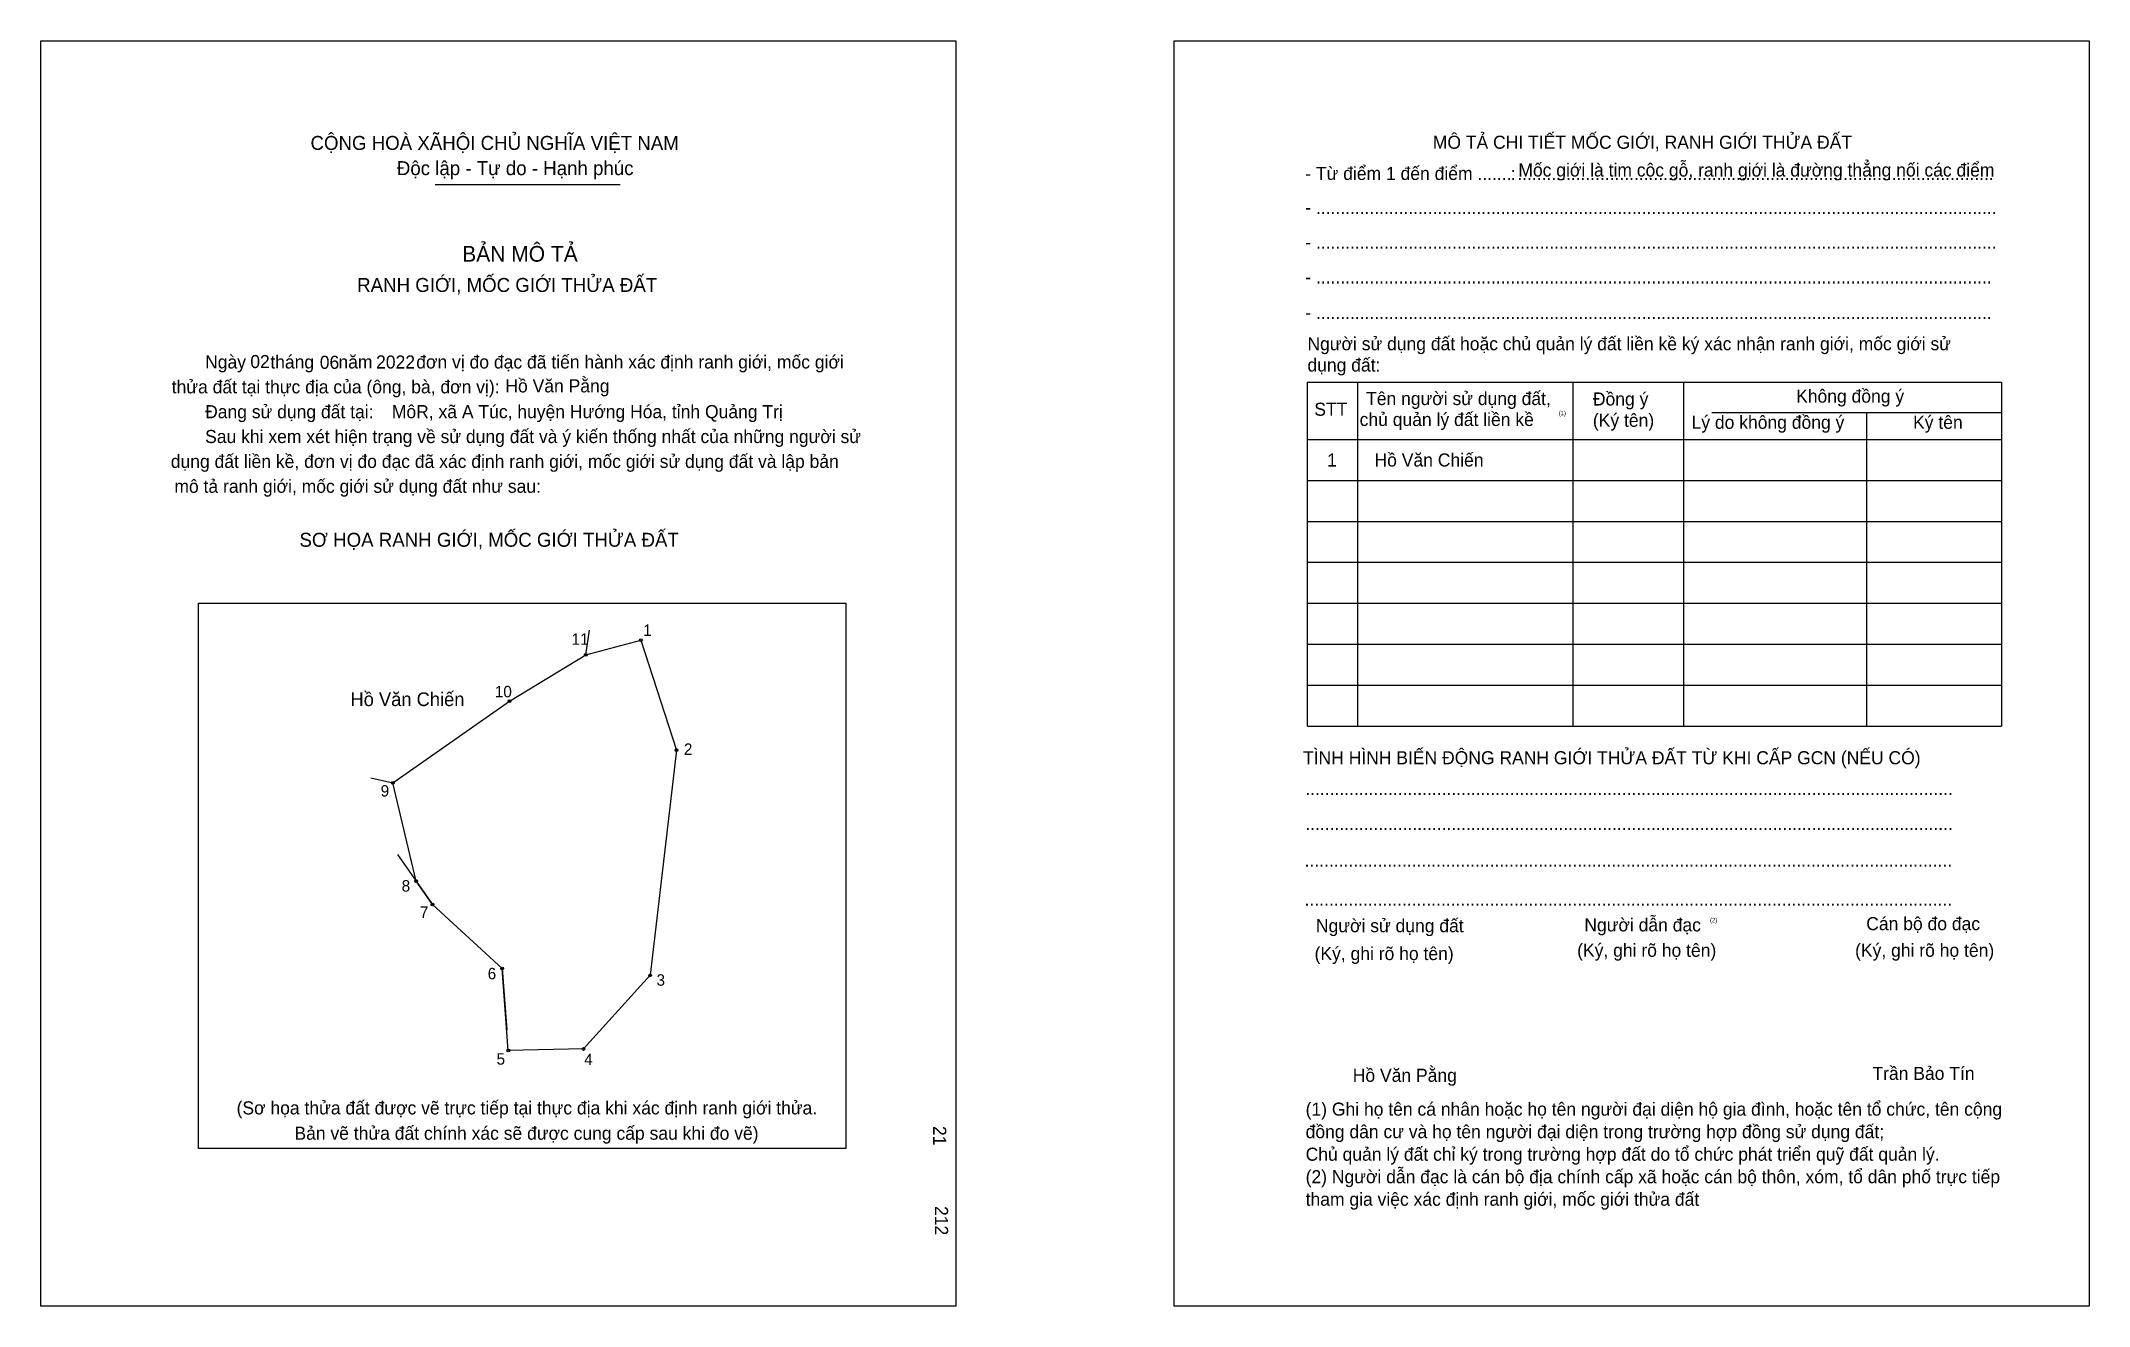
# Model space of a CAD drawing. Extents: x 547057 to 547421, y 1821107 to 1821331.
import ezdxf

# ---------------------------------------------------------------- set-up
doc = ezdxf.new("R2010")
doc.units = 0
for name, color, linetype in [('bmtKhungInTrang1', 7, 'Continuous'), ('bmtKhungInTrang2', 7, 'Continuous'), ('bmtNoiDung', 7, 'Continuous'), ('bmtTemplate', 7, 'Continuous'), ('CanhThua', 7, 'Continuous'), ('MocDinhThua', 7, 'Continuous'), ('RauThua', 7, 'Continuous'), ('SoHieuDinhThua', 7, 'Continuous'), ('TenChuLanCan', 7, 'Continuous')]:
    doc.layers.add(name, color=color, linetype=linetype)

msp = doc.modelspace()

# ---------------------------------------------------------------- linework, layer by layer
at = {"layer": 'bmtKhungInTrang1'}
msp.add_lwpolyline([(547057.47, 1821331.41), (547220, 1821331.41), (547220, 1821106.61), (547057.47, 1821106.61)], close=True, dxfattribs=at)
at = {"layer": 'bmtKhungInTrang2'}
msp.add_lwpolyline([(547258.76, 1821331.41), (547421.3, 1821331.41), (547421.3, 1821106.61), (547258.76, 1821106.61)], close=True, dxfattribs=at)
at = {"layer": 'bmtTemplate'}
for p, q in [((547127.51, 1821305.93), (547160.38, 1821305.93)), ((547291.37, 1821270.78), (547291.37, 1821209.66)), ((547329.6, 1821270.78), (547329.6, 1821209.66)), ((547349.27, 1821270.85), (547349.27, 1821209.66)), ((547405.73, 1821270.78), (547405.73, 1821209.66)), ((547354.26, 1821265.39), (547405.73, 1821265.39)), ((547282.45, 1821260.59), (547405.73, 1821260.59)), ((547282.45, 1821253.32), (547405.73, 1821253.32)), ((547282.45, 1821246.04), (547405.73, 1821246.04)), ((547282.45, 1821238.77), (547405.73, 1821238.77)), ((547282.45, 1821231.49), (547405.73, 1821231.49)), ((547282.45, 1821224.22), (547405.73, 1821224.22)), ((547282.45, 1821216.94), (547405.73, 1821216.94)), ((547282.45, 1821209.66), (547405.73, 1821209.66))]:
    msp.add_line(p, q, dxfattribs=at)
for points in [[(547282.38, 1821270.78), (547405.73, 1821270.78)], [(547282.38, 1821270.78), (547282.38, 1821209.66)], [(547381.74, 1821265.32), (547381.74, 1821209.66)]]:
    msp.add_lwpolyline(points, dxfattribs=at)
msp.add_lwpolyline([(547085.43, 1821134.61), (547085.43, 1821231.48), (547200.44, 1821231.48), (547200.44, 1821134.61)], close=True, dxfattribs=at)
at = {"layer": 'CanhThua'}
for p, q in [((547154.25, 1821222.33), (547164.02, 1821224.93)), ((547164.02, 1821224.93), (547170.38, 1821205.37)), ((547140.71, 1821214.1), (547154.25, 1821222.33)), ((547119.97, 1821199.6), (547140.71, 1821214.1)), ((547170.38, 1821205.37), (547165.7, 1821165.38)), ((547124.13, 1821182.1), (547119.97, 1821199.6)), ((547127.03, 1821177.94), (547124.13, 1821182.1)), ((547139.38, 1821166.57), (547127.03, 1821177.94)), ((547140.49, 1821152.03), (547139.38, 1821166.57)), ((547165.7, 1821165.38), (547153.85, 1821152.29)), ((547153.85, 1821152.29), (547140.49, 1821152.03))]:
    msp.add_line(p, q, dxfattribs=at)
at = {"layer": 'MocDinhThua'}
for centre in [(547154.25, 1821222.33), (547164.02, 1821224.93), (547140.71, 1821214.1), (547170.38, 1821205.37), (547119.97, 1821199.6), (547124.13, 1821182.1), (547127.03, 1821177.94), (547139.38, 1821166.57), (547165.7, 1821165.38), (547140.49, 1821152.03), (547153.85, 1821152.29)]:
    msp.add_circle(centre, 0.243, dxfattribs=at)
at = {"layer": 'RauThua'}
for p, q in [((547154.25, 1821222.33), (547154.91, 1821226.7)), ((547116.04, 1821200.5), (547119.97, 1821199.6)), ((547120.8, 1821186.87), (547127.03, 1821177.94)), ((547139.38, 1821166.57), (547140.21, 1821155.72))]:
    msp.add_line(p, q, dxfattribs=at)

# ---------------------------------------------------------------- texts
at = {"layer": 'bmtNoiDung'}
for s, height, p in [('02', 2.326, (547094.66, 1821273.28)), ('06', 2.326, (547107, 1821273.15)), ('2022', 2.326, (547117, 1821273.2)), ('Hồ Văn Pằng', 2.3256, (547139.97, 1821268.96)), ('MôR, xã A Túc, huyện Hướng Hóa, tỉnh Quảng Trị', 2.3256, (547119.8, 1821264.38)), ('1', 2.33, (547285.95, 1821255.79)), ('Hồ Văn Chiến ', 2.3256, (547294.37, 1821255.79)), ('Hồ Văn Pằng', 2.3256, (547290.5, 1821146.45))]:
    msp.add_text(s, height=height, dxfattribs=at).set_placement(p)
for s, p in [('21', (547215.96, 1821138.61)), ('212', (547216.29, 1821124.38))]:
    msp.add_text(s, height=2.326, rotation=270, dxfattribs=at).set_placement(p)
at = {"layer": 'bmtTemplate'}
for s, height, p in [('CỘNG HOÀ XÃHỘI CHỦ NGHĨA VIỆT NAM', 2.4806, (547105.35, 1821312.05)), ('MÔ TẢ CHI TIẾT MỐC GIỚI, RANH GIỚI THỬA ĐẤT', 2.3247, (547304.72, 1821312.25)), ('Độc lập - Tự do - Hạnh phúc', 2.4806, (547120.69, 1821307.57)), ('Mốc giới là tim cộc gỗ, ranh giới là đường thẳng nối các điểm', 2.3247, (547319.92, 1821307.32)), ('- Từ điểm 1 đến điểm .......', 2.3247, (547282.06, 1821306.71)), (':', 2.32, (547318.58, 1821306.71)), ('..................................................................................................', 2.3247, (547319.73, 1821306.71)), ('- ............................................................................................................................................', 2.32468, (547282.06, 1821300.68)), ('BẢN MÔ TẢ', 2.791, (547132.3, 1821292.19)), ('- ............................................................................................................................................', 2.32468, (547282.06, 1821294.5)), ('RANH GIỚI, MỐC GIỚI THỬA ĐẤT', 2.4806, (547113.64, 1821286.81)), ('- ...........................................................................................................................................', 2.32468, (547282.06, 1821288.31)), ('- ...........................................................................................................................................', 2.32468, (547282.06, 1821281.98)), ('Người sử dụng đất hoặc chủ quản lý đất liền kề ký xác nhận ranh giới, mốc giới sử', 2.3247, (547282.45, 1821276.45)), ('Ngày     tháng     năm         đơn vị đo đạc đã tiến hành xác định ranh giới, mốc giới ', 2.3256, (547086.63, 1821273.21)), ('dụng đất:', 2.325, (547282.45, 1821272.67)), ('thửa đất tại thực địa của (ông, bà, đơn vị):', 2.3256, (547080.7, 1821268.79)), ('Đang sử dụng đất tại:', 2.3256, (547086.63, 1821264.37)), ('STT', 2.325, (547283.67, 1821264.81)), ('Tên người sử dụng đất,', 2.3247, (547292.87, 1821266.71)), ('Đồng ý', 2.325, (547333.16, 1821266.63)), ('Không đồng ý', 2.3247, (547369.26, 1821267.14)), ('Sau khi xem xét hiện trạng về sử dụng đất và ý kiến thống nhất của những người sử ', 2.3256, (547086.63, 1821259.96)), ('chủ quản lý đất liền kề', 2.3247, (547291.73, 1821262.99)), ('(1)', 0.775, (547327.08, 1821264.9)), ('(Ký tên)', 2.325, (547333.16, 1821262.85)), ('Lý do không đồng ý', 2.3247, (547350.69, 1821262.49)), ('Ký tên', 2.325, (547390.04, 1821262.49)), ('dụng đất liền kề, đơn vị đo đạc đã xác định ranh giới, mốc giới sử dụng đất và lập bản', 2.3256, (547080.53, 1821255.54)), ('mô tả ranh giới, mốc giới sử dụng đất như sau:', 2.3256, (547081.17, 1821251.12)), ('SƠ HỌA RANH GIỚI, MỐC GIỚI THỬA ĐẤT', 2.4806, (547103.39, 1821241.53)), ('TÌNH HÌNH BIẾN ĐỘNG RANH GIỚI THỬA ĐẤT TỪ KHI CẤP GCN (NẾU CÓ)', 2.3247, (547281.67, 1821202.88)), ('.....................................................................................................................................', 2.32817, (547282.06, 1821197.41)), ('.....................................................................................................................................', 2.32817, (547282.06, 1821191.22)), ('.....................................................................................................................................', 2.32817, (547281.94, 1821184.68)), ('.....................................................................................................................................', 2.32817, (547281.94, 1821177.76)), ('Người sử dụng đất', 2.3247, (547283.96, 1821173.04)), ('Người dẫn đạc', 2.3247, (547331.64, 1821173.18)), ('(2)', 0.775, (547353.96, 1821174.79)), ('Cán bộ đo đạc', 2.3247, (547381.72, 1821173.4)), ('(Ký, ghi rõ họ tên)', 2.3247, (547283.72, 1821168.09)), ('(Ký, ghi rõ họ tên)', 2.3247, (547330.37, 1821168.67)), ('(Ký, ghi rõ họ tên)', 2.3247, (547379.74, 1821168.67)), ('Trần Bảo Tín', 2.3247, (547382.82, 1821146.79)), ('(Sơ họa thửa đất được vẽ trực tiếp tại thực địa khi xác định ranh giới thửa.', 2.3256, (547092.22, 1821140.66)), ('(1) Ghi họ tên cá nhân hoặc họ tên người đại diện hộ gia đình, hoặc tên tổ chức, tên cộng', 2.3247, (547282.13, 1821140.44)), ('đồng dân cư và họ tên người đại diện trong trường hợp đồng sử dụng đất;', 2.3247, (547282.13, 1821136.44)), ('Bản vẽ thửa đất chính xác sẽ được cung cấp sau khi đo vẽ)', 2.3256, (547102.5, 1821136.16)), ('Chủ quản lý đất chỉ ký trong trường hợp đất do tổ chức phát triển quỹ đất quản lý.', 2.3247, (547282.13, 1821132.43)), ('(2) Người dẫn đạc là cán bộ địa chính cấp xã hoặc cán bộ thôn, xóm, tổ dân phố trực tiếp', 2.3247, (547282.13, 1821128.43)), ('tham gia việc xác định ranh giới, mốc giới thửa đất', 2.3247, (547282.13, 1821124.43))]:
    msp.add_text(s, height=height, dxfattribs=at).set_placement(p)
at = {"layer": 'SoHieuDinhThua'}
for s, height, p in [('11', 2.027, (547151.74, 1821224.11)), ('1', 2.03, (547164.46, 1821225.7)), ('10', 2.027, (547138.1, 1821214.78)), ('2', 2.03, (547171.68, 1821204.55)), ('9', 2.03, (547117.82, 1821197.15)), ('8', 2.03, (547121.55, 1821180.26)), ('7', 2.03, (547124.78, 1821175.59)), ('6', 2.03, (547136.83, 1821164.67)), ('3', 2.03, (547166.82, 1821163.53)), ('5', 2.03, (547138.4, 1821149.51)), ('4', 2.03, (547153.97, 1821149.43))]:
    msp.add_text(s, height=height, dxfattribs=at).set_placement(p)
at = {"layer": 'TenChuLanCan'}
msp.add_text('Hồ Văn Chiến', height=2.432, dxfattribs=at).set_placement((547112.45, 1821213.22))

doc.saveas('drawing.dxf')
